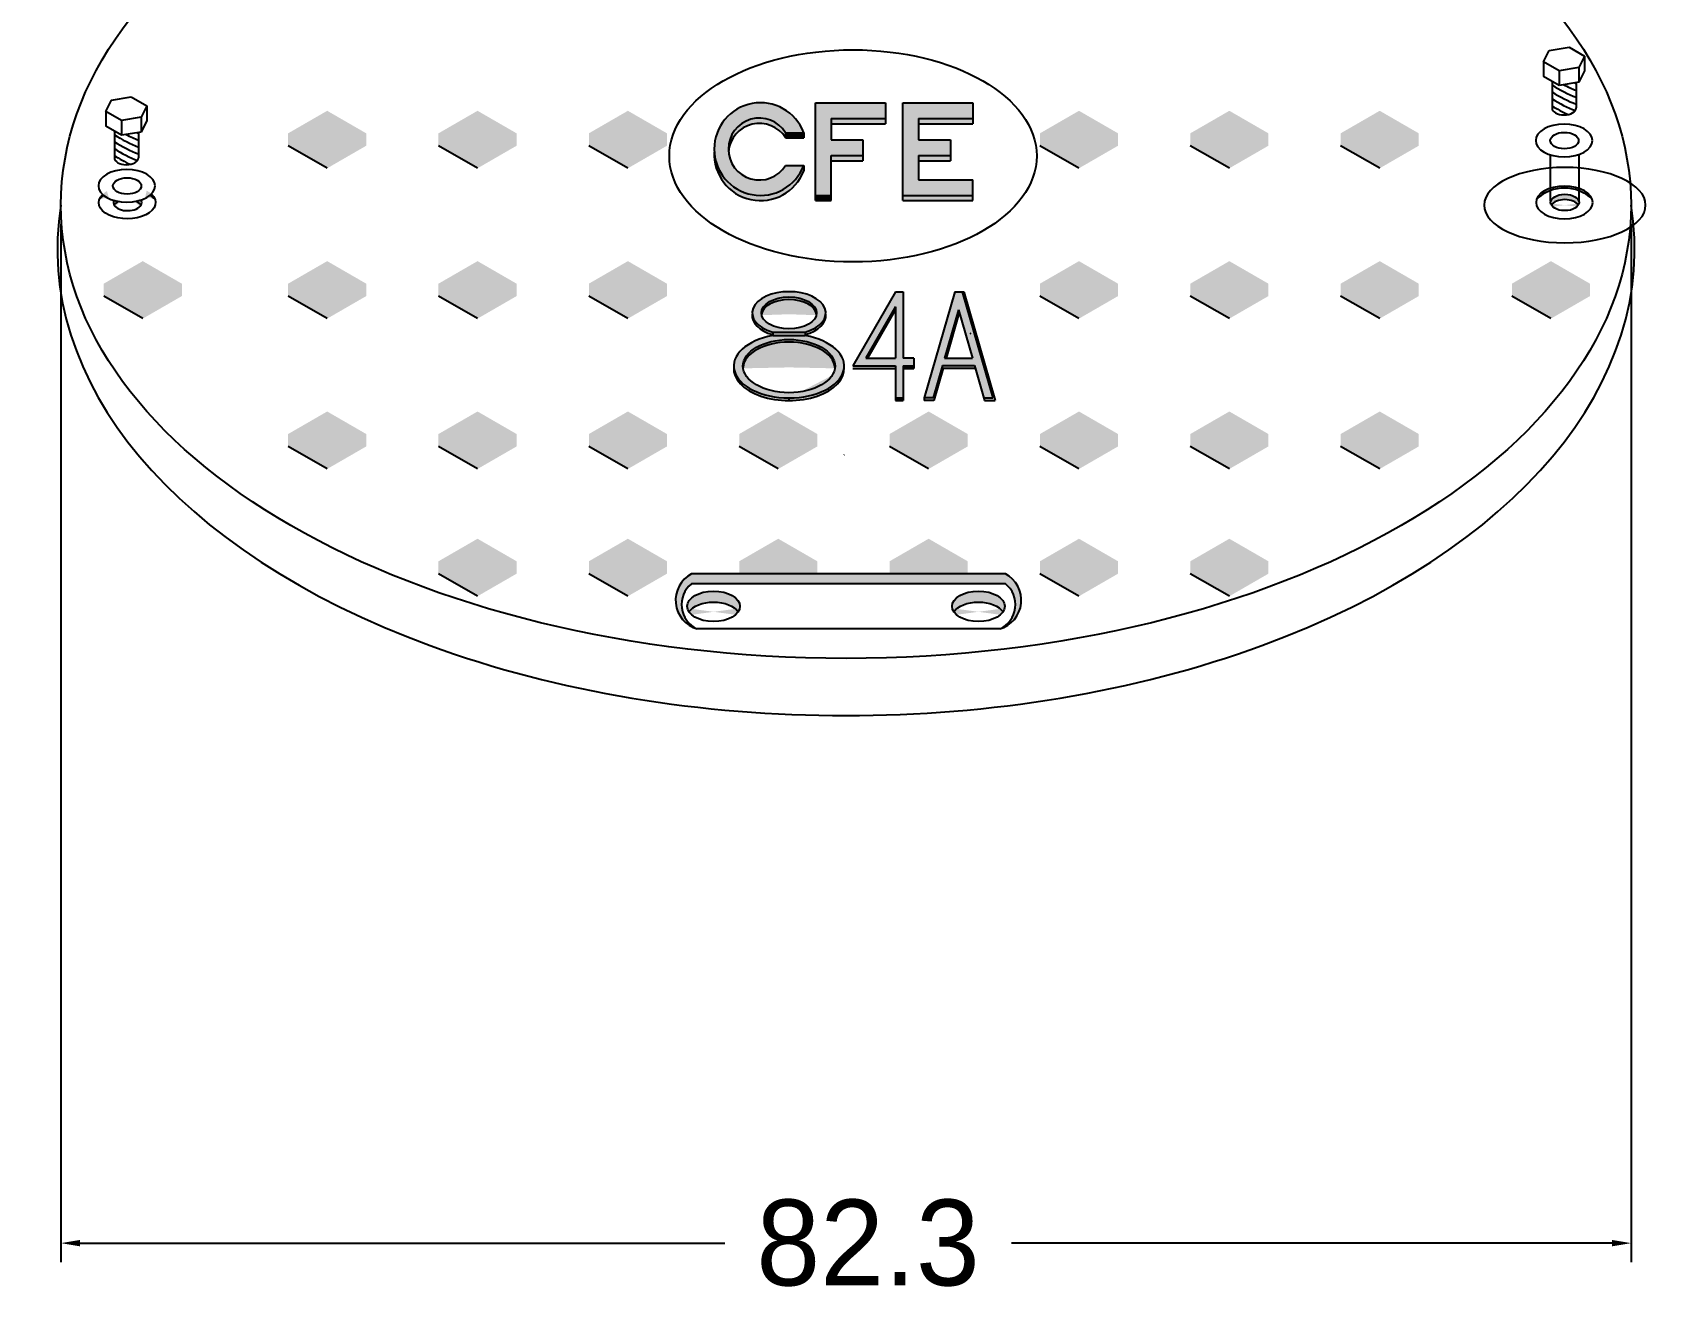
# Model space of a CAD drawing. Header units: centimetres. Extents: x 899 to 420531, y -3090 to 1299.
# Drawn here: x 10097.3 to 10267.8, y -2732.4 to -2599.6 of the extents above; entities that cross this region are included whole.
import ezdxf

# ---------------------------------------------------------------- set-up
doc = ezdxf.new("R2010")
doc.units = ezdxf.units.CM
doc.header["$LTSCALE"] = 10
doc.header["$MEASUREMENT"] = 0
doc.layers.get('0').update_dxf_attribs({"linetype": 'CONTINUOUS'})
doc.layers.get('DEFPOINTS').update_dxf_attribs({"color": 2, "linetype": 'CONTINUOUS'})
for name, color, linetype in [('DIM', 7, 'CONTINUOUS'), ('HERRAJE', 13, 'CONTINUOUS'), ('TAPA', 120, 'CONTINUOUS')]:
    doc.layers.add(name, color=color, linetype=linetype)
doc.styles.get("Standard").update_dxf_attribs({"font": ''})
doc.styles.get('Standard').set_extended_font_data('Zurich Ex BT')
doc.dimstyles.get("Standard").update_dxf_attribs({"dimtxt": 9, "dimasz": 2, "dimexe": 2, "dimexo": 2, "dimgap": 0.09, "dimtad": 0, "dimtih": 1, "dimtoh": 1, "dimzin": 0, "dimdsep": 46, "dimtxsty": 'Standard', "dimcen": 0.09, "dimadec": 0, "dimazin": 0, "dimtfac": 1, "dimtofl": 0, "dimtmove": 0, "dimatfit": 3, "dimfxl": 0, "dimtolj": 1, "dimtzin": 0, "dimarcsym": 0})

# ---------------------------------------------------------------- blocks, each defined once
blk = doc.blocks.new('*D87')
at = {"layer": 'DEFPOINTS', "color": 0}
for p in [(10100.25100257107, -2617.663882186081), (10264.85100257108, -2617.663882186081), (10264.85100257108, -2726.489792901219)]:
    blk.add_point(p, dxfattribs=at)
at = {"layer": 'DIM', "color": 0, "lineweight": -2}
for p, q in [((10100.25100257107, -2619.663882186081), (10100.25100257107, -2728.489792901219)), ((10264.85100257108, -2619.663882186081), (10264.85100257108, -2728.489792901219)), ((10102.25100257107, -2726.489792901219), (10169.83788649069, -2726.489792901219)), ((10262.85100257108, -2726.489792901219), (10199.88568310086, -2726.489792901219))]:
    blk.add_line(p, q, dxfattribs=at)
at = {"layer": 'DIM', "color": 0}
for points in [[(10102.25100257107, -2726.156459567885), (10102.25100257107, -2726.823126234552), (10100.25100257107, -2726.489792901219)], [(10262.85100257108, -2726.156459567885), (10262.85100257108, -2726.823126234552), (10264.85100257108, -2726.489792901219)]]:
    blk.add_solid(points, dxfattribs=at)
at = {"layer": 'DIM', "color": 0, "insert": (10184.86178479577, -2726.489792901219), "char_height": 9, "attachment_point": 5}
blk.add_mtext('\\A1;82.3', dxfattribs=at)

msp = doc.modelspace()

# ---------------------------------------------------------------- hatches: boundary and pattern name
for color, points in [(254, [(10108.83054973937, -2623.535046083966), (10104.73520223117, -2625.899496070256), (10108.83054973937, -2628.263946056546), (10112.92589724759, -2625.899496070256)]), (254, [(10256.45265587913, -2623.535046083966), (10252.35730837092, -2625.899496070256), (10256.45265587913, -2628.263946056546), (10260.54800338734, -2625.899496070256)]), (251, [(10112.92589724759, -2627.198330260043), (10112.92589724759, -2625.899496070256), (10108.83054973937, -2628.263946056546), (10104.73520223117, -2625.899496070256), (10104.73520223117, -2627.198330260043), (10108.83054973937, -2629.562780246332)]), (251, [(10260.54800338734, -2627.198330260043), (10260.54800338734, -2625.899496070256), (10256.45265587913, -2628.263946056546), (10252.35730837092, -2625.899496070256), (10252.35730837092, -2627.198330260043), (10256.45265587913, -2629.562780246332)])]:
    msp.add_hatch(color=color).paths.add_polyline_path(points)
at = {"layer": 'HERRAJE'}
h = msp.add_hatch(color=256, dxfattribs=at)
edge = h.paths.add_edge_path()
edge.add_ellipse((10107.15044991021, -2615.645779665596), major_axis=(2.974698795180723, 0), ratio=0.5761924189114402, start_angle=211.2749822604524, end_angle=215.9546813826584, ccw=False)
edge.add_ellipse((10107.19293117882, -2617.383803615162), major_axis=(2.974698795180723, 0), ratio=0.5761924189114402, start_angle=-209.661243694615, end_angle=-191.8852201200423)
edge.add_arc((10107.19293117883, -2620.101441939835), 4.231114054015647, 125.39070841138701, 133.4705282560211, ccw=False)
edge = h.paths.add_edge_path()
edge.add_ellipse((10107.19293117882, -2617.383803615162), major_axis=(2.974698795180723, 0), ratio=0.5761924189114402, start_angle=11.88522012015077, end_angle=31.27498226044422)
edge.add_ellipse((10107.15044991021, -2615.645779665596), major_axis=(2.974698795180723, 0), ratio=0.5761924189114402, start_angle=325.3554482206719, end_angle=330.338756305376, ccw=False)
edge.add_arc((10107.19293117882, -2620.101441939842), 4.231114054015483, 46.52947174416403, 55.36420030617029, ccw=False)
edge = h.paths.add_edge_path()
edge.add_ellipse((10257.91003871566, -2617.943960756999), major_axis=(-1.487349397590361, 0), ratio=0.5773502691896345, start_angle=199.0357227933354, end_angle=340.96427720666463, ccw=False)
edge.add_ellipse((10257.91003871566, -2617.383803615162), major_axis=(-1.487349397590361, 0), ratio=0.5773502691896345, start_angle=160.964277206664, end_angle=379.035722793336)
edge = h.paths.add_edge_path()
edge.add_line((10256.42268931807, -2616.125582542215), (10256.42268931807, -2615.886372220458))
edge.add_ellipse((10257.8700552664, -2617.383803615162), major_axis=(2.974698795180723, 0), ratio=0.5761924189114402, start_angle=119.1146529040448, end_angle=168.1147798798491)
edge.add_arc((10257.8700552664, -2620.101441939843), 4.231114054015589, 110.003454448365, 133.4705282558354, ccw=False)
edge = h.paths.add_edge_path()
edge.add_line((10259.39738811325, -2616.155611163817), (10259.39738811325, -2615.912978670062))
edge.add_ellipse((10257.8700552664, -2617.383803615162), major_axis=(2.974698795180723, 0), ratio=0.5761924189114402, start_angle=59.10668218790732, end_angle=119.1146529040448)
edge.add_line((10256.42268931807, -2615.886372220458), (10256.42268931807, -2616.125582542215))
edge.add_arc((10257.8700552664, -2620.101441939843), 4.231114054015588, 68.83982013977487, 110.00345444836461, ccw=False)
edge = h.paths.add_edge_path()
edge.add_ellipse((10257.8700552664, -2617.383803615162), major_axis=(2.974698795180723, 0), ratio=0.5761924189114402, start_angle=11.88522012015301, end_angle=59.10668218790732)
edge.add_line((10259.39738811325, -2615.912978670062), (10259.39738811325, -2616.155611163817))
edge.add_arc((10257.8700552664, -2620.101441939843), 4.231114054015589, 46.52947174416681, 68.83982013977612, ccw=False)
h = msp.add_hatch(color=256, dxfattribs=at)
edge = h.paths.add_edge_path()
edge.add_ellipse((10107.15044991021, -2615.645779665596), major_axis=(2.974698795180723, 0), ratio=0.5761924189114402, start_angle=242.83016333232268, end_angle=252.9813157308742, ccw=False)
edge.add_ellipse((10107.23291462808, -2617.383803615162), major_axis=(-1.487349397590361, 0), ratio=0.5773502691896345, start_angle=345.6277144453584, end_angle=379.035722793339)
edge.add_ellipse((10107.23291462808, -2617.943960756999), major_axis=(-1.487349397590361, 0), ratio=0.5773502691896345, start_angle=309.85233253717655, end_angle=340.96427720666463, ccw=False)
edge = h.paths.add_edge_path()
edge.add_ellipse((10107.23291462808, -2617.383803615162), major_axis=(-1.487349397590361, 0), ratio=0.5773502691896345, start_angle=520.9642772066559, end_angle=557.4997252862372)
edge.add_ellipse((10107.15044991021, -2615.645779665596), major_axis=(2.974698795180723, 0), ratio=0.5761924189114402, start_angle=289.3903306923233, end_angle=300.3035578141799, ccw=False)
edge.add_ellipse((10107.23291462808, -2617.943960756999), major_axis=(-1.487349397590361, 0), ratio=0.5773502691896345, start_angle=199.0357227933354, end_angle=232.5145590086448, ccw=False)
h = msp.add_hatch(color=256, dxfattribs=at)
h.paths.add_polyline_path([(10199.26413563896, -2657.351338586202, -0.5593674326243051), (10198.66323587632, -2662.102245655797, 0.6744790471970606), (10199.26413563896, -2656.306448618273), (10166.35718331418, -2656.306448618273, 0.674479047197585), (10166.95808307682, -2662.102245655798, -0.5593674326247162), (10166.35718331418, -2657.351338586202)])
edge = h.paths.add_edge_path(flags=17)
edge.add_ellipse((10168.66907486023, -2660.876953519791), major_axis=(2.769059356796541, -6.782239355899825e-16), ratio=0.5773502691897137, start_angle=21.122008512408172, end_angle=158.8779914875918, ccw=False)
edge.add_ellipse((10168.66907486023, -2659.724741596608), major_axis=(2.769059356796541, -6.782239355899825e-16), ratio=0.5773502691897137, start_angle=338.8779914872894, end_angle=561.1220085127106)
edge = h.paths.add_edge_path(flags=17)
edge.add_ellipse((10196.43293028192, -2660.876953519791), major_axis=(2.769059356796541, -6.782239355899825e-16), ratio=0.5773502691897137, start_angle=21.122008512408172, end_angle=158.8779914875918, ccw=False)
edge.add_ellipse((10196.43293028192, -2659.724741596608), major_axis=(2.769059356796541, -6.782239355899825e-16), ratio=0.5773502691897137, start_angle=338.8779914872894, end_angle=561.1220085127106)
at = {"layer": 'TAPA'}
for color, points in [(254, [(10128.16150977379, -2607.772046175369), (10124.06616226558, -2610.136496161658), (10128.16150977379, -2612.500946147949), (10132.25685728199, -2610.136496161658)]), (254, [(10143.92450968239, -2607.772046175369), (10139.82916217417, -2610.136496161658), (10143.92450968238, -2612.500946147949), (10148.01985719059, -2610.136496161658)]), (254, [(10159.68750959099, -2607.772046175369), (10155.59216208277, -2610.136496161658), (10159.68750959099, -2612.500946147949), (10163.78285709919, -2610.136496161658)]), (254, [(10184.31358359336, -2611.380620128816), (10184.31358359336, -2610.828915132014), (10180.98104915612, -2610.828915132015), (10180.98104915612, -2609.127431806699), (10180.98104915612, -2608.575726809898), (10186.68022925781, -2608.575726809898), (10186.68022925781, -2607.483350916232), (10186.68022925781, -2606.931645919432), (10179.33696826566, -2606.931645919432), (10179.33696826566, -2616.640227716269), (10180.98104915612, -2616.64022771627), (10180.98104915612, -2613.024701019282), (10180.98104915612, -2612.472996022482), (10184.31358359336, -2612.472996022482)]), (254, [(10190.15776113635, -2608.575726809898), (10195.85694123805, -2608.575726809898), (10195.85694123805, -2607.483350916232), (10195.85694123805, -2606.931645919432), (10188.51368024589, -2606.931645919432), (10188.51368024589, -2616.640227716269), (10195.85694123805, -2616.640227716268), (10195.85694123805, -2615.547851822603), (10195.85694123805, -2614.996146825802), (10190.15776113635, -2614.996146825802), (10190.15776113635, -2613.024701019282), (10190.15776113635, -2612.472996022482), (10193.49029557359, -2612.472996022482), (10193.49029557359, -2611.380620128816), (10193.49029557359, -2610.828915132016), (10190.15776113635, -2610.828915132016), (10190.15776113635, -2609.127431806699)]), (254, [(10206.97650931677, -2607.772046175369), (10202.88116180857, -2610.136496161658), (10206.97650931677, -2612.500946147949), (10211.07185682498, -2610.136496161658)]), (254, [(10222.73950922537, -2607.772046175369), (10218.64416171716, -2610.136496161658), (10222.73950922537, -2612.500946147949), (10226.83485673359, -2610.136496161658)]), (254, [(10238.50250913397, -2607.772046175369), (10234.40716162576, -2610.136496161658), (10238.50250913397, -2612.500946147949), (10242.59785664218, -2610.136496161658)]), (251, [(10186.68022925781, -2608.575726809898), (10180.98104915612, -2608.575726809898), (10180.98104915612, -2609.127431806699), (10186.68022925781, -2609.127431806699)]), (251, [(10195.85694123805, -2608.575726809898), (10190.15776113635, -2608.575726809898), (10190.15776113635, -2609.127431806699), (10195.85694123805, -2609.127431806699)]), (251, [(10132.25685728199, -2611.435330351444), (10132.25685728199, -2610.136496161658), (10128.16150977379, -2612.500946147949), (10124.06616226558, -2610.136496161658), (10124.06616226558, -2611.435330351444), (10128.16150977379, -2613.799780337734)]), (251, [(10148.01985719059, -2611.435330351444), (10148.01985719059, -2610.136496161658), (10143.92450968238, -2612.500946147949), (10139.82916217417, -2610.136496161658), (10139.82916217417, -2611.435330351444), (10143.92450968238, -2613.799780337734)]), (251, [(10163.78285709919, -2611.435330351444), (10163.78285709919, -2610.136496161658), (10159.68750959099, -2612.500946147949), (10155.59216208277, -2610.136496161658), (10155.59216208277, -2611.435330351444), (10159.68750959099, -2613.799780337734)]), (251, [(10178.12781255874, -2610.619136923858), (10178.12781255874, -2610.067431927057), (10176.21932617779, -2610.067431927057), (10176.21932617779, -2610.619136923858)]), (251, [(10211.07185682499, -2611.435330351444), (10211.07185682499, -2610.136496161658), (10206.97650931677, -2612.500946147949), (10202.88116180857, -2610.136496161658), (10202.88116180857, -2611.435330351444), (10206.97650931677, -2613.799780337734)]), (251, [(10226.83485673359, -2611.435330351444), (10226.83485673359, -2610.136496161658), (10222.73950922537, -2612.500946147949), (10218.64416171717, -2610.136496161658), (10218.64416171717, -2611.435330351444), (10222.73950922537, -2613.799780337734)]), (251, [(10242.59785664218, -2611.435330351444), (10242.59785664218, -2610.136496161658), (10238.50250913397, -2612.500946147949), (10234.40716162576, -2610.136496161658), (10234.40716162576, -2611.435330351444), (10238.50250913397, -2613.799780337734)]), (251, [(10184.31358359336, -2612.472996022482), (10180.98104915612, -2612.472996022481), (10180.98104915612, -2613.024701019282), (10184.31358359336, -2613.024701019282)]), (251, [(10193.49029557359, -2612.472996022482), (10190.15776113635, -2612.472996022482), (10190.15776113635, -2613.024701019283), (10193.49029557359, -2613.024701019283)]), (251, [(10180.98104915612, -2616.640227716269), (10179.33696826566, -2616.640227716269), (10179.33696826566, -2617.19193271307), (10180.98104915612, -2617.19193271307)]), (251, [(10195.85694123805, -2616.640227716269), (10188.51368024589, -2616.640227716269), (10188.51368024589, -2617.19193271307), (10195.85694123805, -2617.191932713069)]), (254, [(10128.16150977379, -2623.535046083966), (10124.06616226558, -2625.899496070256), (10128.16150977379, -2628.263946056546), (10132.25685728199, -2625.899496070256)]), (254, [(10143.92450968239, -2623.535046083966), (10139.82916217417, -2625.899496070256), (10143.92450968238, -2628.263946056546), (10148.01985719059, -2625.899496070256)]), (254, [(10159.68750959099, -2623.535046083966), (10155.59216208277, -2625.899496070256), (10159.68750959099, -2628.263946056546), (10163.78285709919, -2625.899496070256)]), (254, [(10206.97650931677, -2623.535046083966), (10202.88116180857, -2625.899496070256), (10206.97650931677, -2628.263946056546), (10211.07185682498, -2625.899496070256)]), (254, [(10222.73950922537, -2623.535046083966), (10218.64416171716, -2625.899496070256), (10222.73950922537, -2628.263946056546), (10226.83485673359, -2625.899496070256)]), (254, [(10238.50250913397, -2623.535046083966), (10234.40716162576, -2625.899496070256), (10238.50250913397, -2628.263946056546), (10242.59785664218, -2625.899496070256)]), (251, [(10132.25685728199, -2627.198330260043), (10132.25685728199, -2625.899496070256), (10128.16150977379, -2628.263946056546), (10124.06616226558, -2625.899496070256), (10124.06616226558, -2627.198330260043), (10128.16150977379, -2629.562780246332)]), (251, [(10148.01985719059, -2627.198330260043), (10148.01985719059, -2625.899496070256), (10143.92450968238, -2628.263946056546), (10139.82916217417, -2625.899496070256), (10139.82916217417, -2627.198330260043), (10143.92450968238, -2629.562780246332)]), (251, [(10163.78285709919, -2627.198330260043), (10163.78285709919, -2625.899496070256), (10159.68750959099, -2628.263946056546), (10155.59216208277, -2625.899496070256), (10155.59216208277, -2627.198330260043), (10159.68750959099, -2629.562780246332)]), (251, [(10211.07185682499, -2627.198330260043), (10211.07185682499, -2625.899496070256), (10206.97650931677, -2628.263946056546), (10202.88116180857, -2625.899496070256), (10202.88116180857, -2627.198330260043), (10206.97650931677, -2629.562780246332)]), (251, [(10226.83485673359, -2627.198330260043), (10226.83485673359, -2625.899496070256), (10222.73950922537, -2628.263946056546), (10218.64416171717, -2625.899496070256), (10218.64416171717, -2627.198330260043), (10222.73950922537, -2629.562780246332)]), (251, [(10242.59785664218, -2627.198330260043), (10242.59785664218, -2625.899496070256), (10238.50250913397, -2628.263946056546), (10234.40716162576, -2625.899496070256), (10234.40716162576, -2627.198330260043), (10238.50250913397, -2629.562780246332)]), (251, [(10187.74956892495, -2628.588573737756), (10187.74956892495, -2628.312721239357), (10186.14976814439, -2631.083657473272), (10186.26921578005, -2631.152620597873)]), (254, [(10178.27847417878, -2631.343013048066), (10178.27847417878, -2630.965811805059), (10174.86887531014, -2630.965811805059), (10174.86887531014, -2631.343013048066)]), (251, [(10186.26921578005, -2631.152620597873), (10186.14976814439, -2631.083657473272), (10184.62959912093, -2633.716667457988), (10184.78886263514, -2633.716667457988)]), (251, [(10187.74956892495, -2634.504817453418), (10183.26448328487, -2634.504817453418), (10183.26448328487, -2634.780669951819), (10187.74956892495, -2634.780669951819)]), (251, [(10188.53771892038, -2634.504817453419), (10188.53771892038, -2634.780669951819), (10189.65246442398, -2634.780669951819), (10189.65246442398, -2634.504817453419)]), (251, [(10188.53771892038, -2637.882545375708), (10187.74956892495, -2637.882545375708), (10187.74956892495, -2638.158397874108), (10188.53771892038, -2638.158397874108)]), (254, [(10128.16150977379, -2639.298045992565), (10124.06616226558, -2641.662495978854), (10128.16150977379, -2644.026945965144), (10132.25685728199, -2641.662495978854)]), (254, [(10143.92450968239, -2639.298045992565), (10139.82916217417, -2641.662495978854), (10143.92450968238, -2644.026945965144), (10148.01985719059, -2641.662495978854)]), (254, [(10159.68750959099, -2639.298045992565), (10155.59216208277, -2641.662495978854), (10159.68750959099, -2644.026945965144), (10163.78285709919, -2641.662495978854)]), (254, [(10175.45050949958, -2639.298045992565), (10171.35516199137, -2641.662495978854), (10175.45050949958, -2644.026945965144), (10179.54585700779, -2641.662495978854)]), (254, [(10191.21350940818, -2639.298045992565), (10187.11816189997, -2641.662495978854), (10191.21350940818, -2644.026945965144), (10195.30885691639, -2641.662495978854)]), (254, [(10206.97650931677, -2639.298045992565), (10202.88116180857, -2641.662495978854), (10206.97650931677, -2644.026945965144), (10211.07185682498, -2641.662495978854)]), (254, [(10222.73950922537, -2639.298045992565), (10218.64416171716, -2641.662495978854), (10222.73950922537, -2644.026945965144), (10226.83485673359, -2641.662495978854)]), (254, [(10238.50250913397, -2639.298045992565), (10234.40716162576, -2641.662495978854), (10238.50250913397, -2644.026945965144), (10242.59785664218, -2641.662495978854)]), (251, [(10132.25685728199, -2642.96133016864), (10132.25685728199, -2641.662495978854), (10128.16150977379, -2644.026945965144), (10124.06616226558, -2641.662495978854), (10124.06616226558, -2642.96133016864), (10128.16150977379, -2645.32578015493)]), (251, [(10148.01985719059, -2642.96133016864), (10148.01985719059, -2641.662495978854), (10143.92450968238, -2644.026945965144), (10139.82916217417, -2641.662495978854), (10139.82916217417, -2642.96133016864), (10143.92450968238, -2645.32578015493)]), (251, [(10163.78285709919, -2642.96133016864), (10163.78285709919, -2641.662495978854), (10159.68750959099, -2644.026945965144), (10155.59216208277, -2641.662495978854), (10155.59216208277, -2642.96133016864), (10159.68750959099, -2645.32578015493)]), (251, [(10179.54585700779, -2642.96133016864), (10179.54585700779, -2641.662495978854), (10175.45050949958, -2644.026945965144), (10171.35516199137, -2641.662495978854), (10171.35516199137, -2642.96133016864), (10175.45050949958, -2645.32578015493)]), (251, [(10195.30885691639, -2642.96133016864), (10195.30885691639, -2641.662495978854), (10191.21350940818, -2644.026945965144), (10187.11816189997, -2641.662495978854), (10187.11816189997, -2642.96133016864), (10191.21350940818, -2645.32578015493)]), (251, [(10211.07185682499, -2642.96133016864), (10211.07185682499, -2641.662495978854), (10206.97650931677, -2644.026945965144), (10202.88116180857, -2641.662495978854), (10202.88116180857, -2642.96133016864), (10206.97650931677, -2645.32578015493)]), (251, [(10226.83485673359, -2642.96133016864), (10226.83485673359, -2641.662495978854), (10222.73950922537, -2644.026945965144), (10218.64416171717, -2641.662495978854), (10218.64416171717, -2642.96133016864), (10222.73950922537, -2645.32578015493)]), (251, [(10242.59785664218, -2642.96133016864), (10242.59785664218, -2641.662495978854), (10238.50250913397, -2644.026945965144), (10234.40716162576, -2641.662495978854), (10234.40716162576, -2642.96133016864), (10238.50250913397, -2645.32578015493)]), (254, [(10143.92450968239, -2652.639757622926), (10139.82916217417, -2655.004207609216), (10143.92450968238, -2657.368657595506), (10148.01985719059, -2655.004207609216)]), (254, [(10159.68750959099, -2652.639757622926), (10155.59216208277, -2655.004207609216), (10159.68750959099, -2657.368657595506), (10163.78285709919, -2655.004207609216)]), (254, [(10173.61070958275, -2656.306448618273), (10177.2903094164, -2656.306448618273), (10179.54585700779, -2655.004207609216), (10175.45050949958, -2652.639757622926), (10171.35516199137, -2655.004207609216)]), (254, [(10189.37370949136, -2656.306448618273), (10193.053309325, -2656.306448618273), (10195.30885691639, -2655.004207609216), (10191.21350940818, -2652.639757622926), (10187.11816189997, -2655.004207609216)]), (254, [(10206.97650931677, -2652.639757622926), (10202.88116180857, -2655.004207609216), (10206.97650931677, -2657.368657595506), (10211.07185682498, -2655.004207609216)]), (254, [(10222.73950922537, -2652.639757622926), (10218.64416171716, -2655.004207609216), (10222.73950922537, -2657.368657595506), (10226.83485673359, -2655.004207609216)]), (251, [(10148.01985719059, -2656.303041799002), (10148.01985719059, -2655.004207609216), (10143.92450968238, -2657.368657595505), (10139.82916217417, -2655.004207609216), (10139.82916217417, -2656.303041799002), (10143.92450968238, -2658.667491785292)]), (251, [(10163.78285709919, -2656.303041799002), (10163.78285709919, -2655.004207609216), (10159.68750959099, -2657.368657595505), (10155.59216208277, -2655.004207609216), (10155.59216208277, -2656.303041799002), (10159.68750959099, -2658.667491785292)]), (251, [(10211.07185682499, -2656.303041799002), (10211.07185682499, -2655.004207609216), (10206.97650931677, -2657.368657595505), (10202.88116180857, -2655.004207609216), (10202.88116180857, -2656.303041799002), (10206.97650931677, -2658.667491785292)]), (251, [(10226.83485673359, -2656.303041799002), (10226.83485673359, -2655.004207609216), (10222.73950922537, -2657.368657595505), (10218.64416171717, -2655.004207609216), (10218.64416171717, -2656.303041799002), (10222.73950922537, -2658.667491785292)])]:
    msp.add_hatch(color=color, dxfattribs=at).paths.add_polyline_path(points)
h = msp.add_hatch(color=254, dxfattribs=at)
edge = h.paths.add_edge_path()
edge.add_ellipse((10173.58680829915, -2611.785188383004), major_axis=(3.43303123547851, 3.43303123547851), ratio=1, start_angle=498.2571724141297, end_angle=654.2795335715167)
edge.add_line((10178.12781255874, -2613.502944838952), (10176.2193261778, -2613.502944838953))
edge.add_ellipse((10173.46625755534, -2611.785188383004), major_axis=(2.294566852574675, 2.294566852574675), ratio=1, start_angle=499.8765007621529, end_angle=643.0382089889188, ccw=False)
edge.add_ellipse((10173.46625755534, -2611.785188383004), major_axis=(2.294566852574675, 2.294566852574675), ratio=1, start_angle=346.9617910110813, end_angle=499.8765007621529, ccw=False)
edge.add_line((10176.21932617779, -2610.067431927057), (10178.12781255874, -2610.067431927057))
edge.add_ellipse((10173.58680829915, -2611.785188383004), major_axis=(3.43303123547851, 3.43303123547851), ratio=1, start_angle=335.7204664284832, end_angle=498.2571724141297)
h = msp.add_hatch(color=252, dxfattribs=at)
edge = h.paths.add_edge_path()
edge.add_ellipse((10173.46625755534, -2611.785188383004), major_axis=(2.294566852574675, 2.294566852574675), ratio=1, start_angle=346.9617910110813, end_angle=499.8765007621528)
edge.add_ellipse((10173.46625755534, -2612.336893379806), major_axis=(2.294566852574675, 2.294566852574675), ratio=1, start_angle=346.9617910110813, end_angle=490.12349923052034, ccw=False)
edge.add_line((10176.21932617779, -2610.619136923859), (10176.21932617779, -2610.067431927057))
h = msp.add_hatch(color=251, dxfattribs=at)
edge = h.paths.add_edge_path()
edge.add_ellipse((10173.58680829915, -2612.336893379806), major_axis=(3.43303123547851, 3.43303123547851), ratio=1, start_angle=491.7428275885457, end_angle=654.2795335715167)
edge.add_line((10178.12781255874, -2614.054649835753), (10178.12781255874, -2613.502944838951))
edge.add_ellipse((10173.58680829915, -2611.785188383004), major_axis=(3.43303123547851, 3.43303123547851), ratio=1, start_angle=498.2571724141298, end_angle=654.2795335715167, ccw=False)
h = msp.add_hatch(color=254, dxfattribs=at)
edge = h.paths.add_edge_path()
edge.add_ellipse((10176.57367474445, -2628.965646073938), major_axis=(-3.861130659160219, 0), ratio=0.5773502691896101, start_angle=116.2014495886171, end_angle=423.798550411383)
edge.add_line((10174.86887531014, -2630.965811805059), (10178.27847417877, -2630.965811805059))
edge = h.paths.add_edge_path(flags=16)
edge.add_ellipse((10176.57367474445, -2628.965646073938), major_axis=(-2.895847994370164, 0), ratio=0.5773502691896345, start_angle=0, end_angle=360)
h = msp.add_hatch(color=251, dxfattribs=at)
edge = h.paths.add_edge_path()
edge.add_ellipse((10176.57367474445, -2628.965646073938), major_axis=(-2.895847994370164, 0), ratio=0.5773502691896345, start_angle=175.267961595896, end_angle=364.732038404104)
edge.add_ellipse((10176.57367474445, -2629.241498572338), major_axis=(-2.895847994370164, 0), ratio=0.5773502691896345, start_angle=184.732038406724, end_angle=355.267961593276, ccw=False)
h = msp.add_hatch(color=254, dxfattribs=at)
h.paths.add_polyline_path([(10188.53771892038, -2627.012273746896), (10188.53771892038, -2626.736421248496), (10187.74956892495, -2626.736421248496), (10183.26448328487, -2634.504817453418), (10187.74956892495, -2634.504817453419), (10187.74956892495, -2637.882545375708), (10188.53771892038, -2637.882545375708), (10188.53771892038, -2634.780669951819), (10188.53771892038, -2634.504817453418), (10189.65246442398, -2634.504817453418), (10189.65246442398, -2633.992519956389), (10189.65246442398, -2633.716667457988), (10188.53771892038, -2633.716667457988)])
h.paths.add_polyline_path([(10187.74956892495, -2633.716667457988), (10184.62959912093, -2633.716667457988), (10187.74956892495, -2628.312721239355)], flags=17)
h = msp.add_hatch(color=254, dxfattribs=at)
h.paths.add_polyline_path([(10194.73777006068, -2626.736421248496), (10193.95118399987, -2626.736421248496), (10190.73995985358, -2637.860428000238), (10191.68531864518, -2637.860428000238), (10192.65844987357, -2634.489402540243), (10196.03050418698, -2634.489402540243), (10197.00363541536, -2637.860428000238), (10197.94899420698, -2637.860428000238)])
h.paths.add_polyline_path([(10194.34447703027, -2628.64883314354), (10195.80343635, -2633.702816479431), (10192.88551771055, -2633.702816479431)], flags=16)
h = msp.add_hatch(color=251, dxfattribs=at)
h.paths.add_polyline_path([(10194.90320784921, -2626.736421248496), (10194.73777006068, -2626.736421248496), (10197.94899420698, -2637.860428000238), (10197.00363541536, -2637.860428000238), (10197.08310915831, -2638.135733121522), (10198.19390573845, -2638.135733121522)])
h.paths.add_polyline_path([(10194.42719592455, -2628.935379798767), (10194.34447703027, -2628.64883314354), (10192.88551771055, -2633.702816479431), (10193.05095549908, -2633.702816479431)])
h.paths.add_polyline_path([(10192.65844987357, -2634.489402540244), (10191.68531864518, -2637.860428000238), (10190.73995985358, -2637.860428000238), (10190.73995985358, -2638.156421248496), (10191.76531054293, -2638.156421248496), (10192.74441391916, -2634.764707661528), (10196.10997792992, -2634.764707661528), (10196.03050418698, -2634.489402540243)])
h = msp.add_hatch(color=251, dxfattribs=at)
edge = h.paths.add_edge_path()
edge.add_ellipse((10176.57367474445, -2628.965646073938), major_axis=(-3.861130659160219, 0), ratio=0.5773502691896101, start_angle=363.54726089588917, end_angle=423.7985504113829, ccw=False)
edge.add_ellipse((10176.57367474445, -2629.241498572338), major_axis=(-3.861130659160219, 0), ratio=0.5773502691896101, start_angle=356.4527385596224, end_angle=423.798550411383)
edge.add_line((10174.86887531014, -2631.24166430346), (10174.86887531014, -2630.96581180506))
h = msp.add_hatch(color=251, dxfattribs=at)
edge = h.paths.add_edge_path()
edge.add_ellipse((10176.57367474445, -2629.241498572338), major_axis=(-3.861130659160219, 0), ratio=0.5773502691896101, start_angle=116.2014495886171, end_angle=183.5472614403776)
edge.add_ellipse((10176.57367474445, -2628.965646073938), major_axis=(-3.861130659160219, 0), ratio=0.5773502691896101, start_angle=116.2014495886171, end_angle=176.4527391041109, ccw=False)
edge.add_line((10178.27847417878, -2630.965811805059), (10178.27847417878, -2631.24166430346))
h = msp.add_hatch(color=254, dxfattribs=at)
edge = h.paths.add_edge_path()
edge.add_line((10178.27847417878, -2631.343013048066), (10174.86887531014, -2631.343013048066))
edge.add_ellipse((10176.57367474445, -2634.538708137544), major_axis=(-5.791695988740328, 0), ratio=0.5773502691896345, start_angle=287.1187066488051, end_angle=612.8812933511949)
edge = h.paths.add_edge_path(flags=16)
edge.add_ellipse((10176.57367474445, -2634.538708137544), major_axis=(-4.826413323950273, 0), ratio=0.5773502691896245, start_angle=0, end_angle=360)
h = msp.add_hatch(color=251, dxfattribs=at)
edge = h.paths.add_edge_path()
edge.add_ellipse((10176.57367474445, -2634.814560635945), major_axis=(-4.826413323950273, 0), ratio=0.5773502691896245, start_angle=182.8371557063508, end_angle=357.1628442936492, ccw=False)
edge.add_ellipse((10176.57367474445, -2634.538708137544), major_axis=(-4.826413323950273, 0), ratio=0.5773502691896245, start_angle=177.1628442936457, end_angle=362.8371557063552)
h = msp.add_hatch(color=251, dxfattribs=at)
edge = h.paths.add_edge_path()
edge.add_line((10176.57367474461, -2638.158397874108), (10176.57367474451, -2637.882545375708))
edge.add_ellipse((10176.57367474445, -2634.538708137544), major_axis=(-5.791695988740328, 0), ratio=0.5773502691896345, start_angle=364.94616245491403, end_angle=450.00000000053467, ccw=False)
edge.add_line((10170.80354614239, -2634.827012572444), (10170.78197875572, -2634.814560635945))
edge.add_ellipse((10176.57367474445, -2634.814560635945), major_axis=(-5.791695988740328, 0), ratio=0.5773502691896345, start_angle=360, end_angle=450.0000000015485)
h = msp.add_hatch(color=251, dxfattribs=at)
edge = h.paths.add_edge_path()
edge.add_ellipse((10176.57367474445, -2634.814560635945), major_axis=(-5.791695988740328, 0), ratio=0.5773502691896345, start_angle=450.0000000015485, end_angle=539.9999999999952)
edge.add_line((10182.3653707332, -2634.814560635944), (10182.33834330208, -2634.86137351985))
edge.add_ellipse((10176.57367474445, -2634.538708137544), major_axis=(-5.791695988740328, 0), ratio=0.5773502691896345, start_angle=450.00000000053467, end_angle=534.4625965087338, ccw=False)
edge.add_line((10176.57367474451, -2637.882545375708), (10176.57367474461, -2638.158397874108))
h = msp.add_hatch(color=251, dxfattribs=at)
h.paths.add_polyline_path([(10171.36106277544, -2656.306448618273), (10173.61070958275, -2656.306448618273), (10171.35516199137, -2655.004207609216), (10171.35516199137, -2656.303041799002)])
h.paths.add_polyline_path([(10177.2903094164, -2656.306448618273), (10179.53995622372, -2656.306448618273), (10179.54585700779, -2656.303041799002), (10179.54585700779, -2655.004207609216)])
h = msp.add_hatch(color=251, dxfattribs=at)
h.paths.add_polyline_path([(10187.12406268404, -2656.306448618273), (10189.37370949136, -2656.306448618273), (10187.11816189997, -2655.004207609216), (10187.11816189997, -2656.303041799002)])
h.paths.add_polyline_path([(10193.053309325, -2656.306448618273), (10195.30295613232, -2656.306448618273), (10195.30885691639, -2656.303041799002), (10195.30885691639, -2655.004207609216)])

# ---------------------------------------------------------------- linework, layer by layer
at = {"color": 251}
for p, q in [((10108.83054973937, -2629.562780246332), (10104.73520223117, -2627.198330260043)), ((10256.45265587913, -2629.562780246332), (10252.35730837092, -2627.198330260043))]:
    msp.add_line(p, q, dxfattribs=at)
at = {"layer": 'HERRAJE'}
for p, q in [((10255.6883508223, -2602.635902696645), (10256.27202232445, -2601.437036399218)), ((10257.31210664326, -2603.573378556973), (10255.6883508223, -2602.635902696645)), ((10255.6883508223, -2602.635902696645), (10255.6883508223, -2604.178210632822)), ((10256.27202232445, -2601.437036399218), (10258.34851966307, -2601.100053500338)), ((10258.34851966307, -2601.100053500338), (10259.97227548403, -2602.037529360666)), ((10259.97227548403, -2602.037529360666), (10259.38860398189, -2603.236395658092)), ((10259.97227548403, -2602.037529360666), (10259.97227548403, -2603.579837296843)), ((10257.31210664326, -2605.11568649315), (10255.6883508223, -2604.178210632822)), ((10259.38860398189, -2603.236395658092), (10257.31210664326, -2603.573378556973)), ((10257.31210664326, -2603.573378556973), (10257.31210664326, -2605.11568649315)), ((10259.38860398189, -2603.236395658092), (10259.38860398189, -2604.778703594269)), ((10259.97227548403, -2603.579837296843), (10259.38860398189, -2604.778703594269)), ((10256.57102399654, -2604.687822227574), (10256.57102399654, -2607.47774248258)), ((10259.38860398189, -2604.778703594269), (10257.31210664326, -2605.11568649315)), ((10259.0896023098, -2604.827226868708), (10259.0896023098, -2607.47774248258)), ((10104.9679959925, -2607.857510319705), (10105.55166749464, -2606.658644022279)), ((10105.55166749464, -2606.658644022279), (10107.62816483327, -2606.321661123399)), ((10107.62816483327, -2606.321661123399), (10109.25192065422, -2607.259136983727)), ((10109.25192065422, -2607.259136983727), (10108.66824915208, -2608.458003281153)), ((10109.25192065422, -2607.259136983727), (10109.25192065422, -2608.801444919904)), ((10106.59175181345, -2608.794986180033), (10104.9679959925, -2607.857510319705)), ((10104.9679959925, -2607.857510319705), (10104.9679959925, -2609.399818255883)), ((10106.59175181345, -2610.337294116211), (10104.9679959925, -2609.399818255883)), ((10108.66824915208, -2608.458003281153), (10106.59175181345, -2608.794986180033)), ((10106.59175181345, -2608.794986180033), (10106.59175181345, -2610.337294116211)), ((10108.66824915208, -2608.458003281153), (10108.66824915208, -2610.00031121733)), ((10109.25192065422, -2608.801444919904), (10108.66824915208, -2610.00031121733)), ((10105.85066916674, -2609.909429850634), (10105.85066916674, -2612.69935010564)), ((10108.66824915208, -2610.00031121733), (10106.59175181345, -2610.337294116211)), ((10108.36924747998, -2610.048834491769), (10108.36924747998, -2612.69935010564)), ((10256.42268931807, -2617.223266647434), (10256.42268931807, -2612.402334661035)), ((10259.39738811325, -2617.223266647434), (10259.39738811325, -2612.348452955107)), ((10199.26413563896, -2656.306448618273), (10166.35718331418, -2656.306448618273)), ((10199.26413563896, -2657.351338586202), (10166.35718331418, -2657.351338586202)), ((10198.66323587632, -2662.102245655797), (10166.95808307682, -2662.102245655798))]:
    msp.add_line(p, q, dxfattribs=at)
for centre, start, end in [((10257.8700552664, -2620.101441939843), 46.52947174447931, 133.4705282555207), ((10107.19293117882, -2620.101441939843), 125.3907084112376, 133.4705282555207), ((10107.19293117882, -2620.101441939843), 46.52947174447931, 55.36420030615592)]:
    msp.add_arc(centre, 4.231114054015578, start, end, dxfattribs=at)
for centre, major_axis, ratio, start_param, end_param in [((10257.83031315316, -2605.057908507191), (-2.723493395130478, 1.477964916239076), 0.2075274025673739, 1.205538635241804, 2.160347775900509), ((10257.79741927564, -2605.768039192607), (-2.723493395130478, 1.477964916239076), 0.2075274025673739, 1.219004953258356, 2.173908572633349), ((10257.86320703069, -2604.347777821776), (-2.723493395130478, 1.477964916239076), 0.2075274025673739, 1.65681924001709, 2.146881457883954), ((10257.89610090822, -2603.63764713636), (-2.723493395130478, 1.477964916239076), 0.2075274025673739, 2.078102750689478, 2.133505278061679), ((10257.76452539812, -2606.478169878023), (-2.723493395130478, 1.477964916239076), 0.2075274025673739, 1.232381133080634, 2.147488883875249), ((10257.7316315206, -2607.188300563437), (-2.723493395130478, 1.477964916239076), 0.2075274025673739, 1.245671307920155, 1.870530991963669), ((10257.83031315316, -2607.47774248258), (-1.25928915662653, 0), 0.57735026918961, 0, 3.141592653589793), ((10107.10995832336, -2610.279516130253), (-2.723493395130478, 1.477964916239076), 0.2075274025673739, 1.205538635241804, 2.160347775900509), ((10107.07706444583, -2610.989646815668), (-2.723493395130478, 1.477964916239076), 0.2075274025673739, 1.219004953258356, 2.173908572633349), ((10107.14285220089, -2609.569385444836), (-2.723493395130478, 1.477964916239076), 0.2075274025673739, 1.65681924001709, 2.146881457883954), ((10107.17574607841, -2608.859254759422), (-2.723493395130478, 1.477964916239076), 0.2075274025673739, 2.078102750689478, 2.133505278061679), ((10107.04417056831, -2611.699777501083), (-2.723493395130478, 1.477964916239076), 0.2075274025673739, 1.232381133080634, 2.147488883875249), ((10107.01127669078, -2612.409908186499), (-2.723493395130478, 1.477964916239076), 0.2075274025673739, 1.245671307920155, 1.870530991963669), ((10107.10995832336, -2612.69935010564), (-1.25928915662653, 0), 0.57735026918961, 0, 3.141592653589793), ((10107.23291462808, -2617.383803615162), (-1.487349397590361, 0), 0.5773502691896345, 6.03234160321427, 9.730205785208724), ((10107.23291462808, -2617.943960756998), (-1.487349397590361, 0), 0.5773502691896345, 5.407943397758086, 5.950949268938952), ((10107.23291462808, -2617.943960756998), (-1.487349397590361, 0), 0.5773502691896345, 3.473828691830427, 4.058144613523494), ((10257.91003871566, -2617.943960756998), (-1.487349397590361, 0), 0.5773502691896345, 3.473828691830427, 5.950949268938952)]:
    msp.add_ellipse(centre, major_axis=major_axis, ratio=ratio, start_param=start_param, end_param=end_param, dxfattribs=at)
at = {"layer": 'HERRAJE', "extrusion": (0, 0, -1)}
for centre in [(10257.82910706485, -2610.892004518187), (10107.15044991021, -2615.645779665596), (10257.8700552664, -2617.383803615162)]:
    msp.add_ellipse(centre, major_axis=(2.974698795180721, 0), ratio=0.5761924189114404, dxfattribs=at)
at = {"layer": 'HERRAJE'}
for centre in [(10257.8690905141, -2610.892004518187), (10107.19043335947, -2615.645779665596), (10257.91003871566, -2617.383803615162)]:
    msp.add_ellipse(centre, major_axis=(-1.487349397590361, 0), ratio=0.5773502691896345, dxfattribs=at)
at = {"layer": 'HERRAJE', "color": 251, "extrusion": (0, 0, -1)}
msp.add_ellipse((10257.91003871566, -2617.66388218608), major_axis=(8.470930689106567, 0), ratio=0.4662204774650688, start_param=-3.141592653589793, end_param=3.141592653589793, dxfattribs=at)
at = {"layer": 'HERRAJE', "extrusion": (0, 0, -1)}
msp.add_ellipse((10107.19293117882, -2617.383803615162), major_axis=(2.974698795180721, 0), ratio=0.5761924189114404, start_param=5.737333893232016, end_param=9.942464323476818, dxfattribs=at)
at = {"layer": 'TAPA', "color": 251}
for p, q in [((10179.33696826566, -2616.640227716269), (10179.33696826566, -2606.931645919432)), ((10179.33696826566, -2606.931645919432), (10186.68022925781, -2606.931645919432)), ((10179.33696826566, -2617.19193271307), (10179.33696826566, -2607.483350916232)), ((10186.68022925781, -2606.931645919432), (10186.68022925781, -2608.575726809898)), ((10186.68022925781, -2607.483350916232), (10186.68022925781, -2609.127431806699)), ((10188.51368024589, -2616.640227716269), (10188.51368024589, -2606.931645919432)), ((10188.51368024589, -2606.931645919432), (10195.85694123805, -2606.931645919432)), ((10188.51368024589, -2617.19193271307), (10188.51368024589, -2607.483350916232)), ((10195.85694123805, -2606.931645919432), (10195.85694123805, -2608.575726809898)), ((10195.85694123805, -2607.483350916232), (10195.85694123805, -2609.127431806699)), ((10180.98104915612, -2608.575726809898), (10186.68022925781, -2608.575726809898)), ((10180.98104915612, -2608.575726809898), (10180.98104915612, -2610.828915132015)), ((10180.98104915612, -2609.127431806699), (10186.68022925781, -2609.127431806699)), ((10180.98104915612, -2609.127431806699), (10180.98104915612, -2610.828915132015)), ((10190.15776113635, -2608.575726809898), (10195.85694123805, -2608.575726809898)), ((10190.15776113635, -2608.575726809898), (10190.15776113635, -2610.828915132016)), ((10190.15776113635, -2609.127431806699), (10195.85694123805, -2609.127431806699)), ((10190.15776113635, -2609.127431806699), (10190.15776113635, -2610.828915132016)), ((10176.21932617779, -2610.067431927057), (10178.12781255874, -2610.067431927057)), ((10176.21932617779, -2610.067431927057), (10176.21932617779, -2610.619136923859)), ((10176.21932617779, -2610.619136923858), (10178.12781255874, -2610.619136923858)), ((10178.12781255874, -2610.067431927057), (10178.12781255874, -2610.619136923858)), ((10180.98104915612, -2610.828915132015), (10184.31358359336, -2610.828915132015)), ((10184.31358359336, -2610.828915132015), (10184.31358359336, -2612.472996022482)), ((10190.15776113635, -2610.828915132016), (10193.49029557359, -2610.828915132015)), ((10193.49029557359, -2610.828915132015), (10193.49029557359, -2612.472996022482)), ((10128.16150977379, -2613.799780337735), (10124.06616226558, -2611.435330351444)), ((10143.92450968238, -2613.799780337735), (10139.82916217417, -2611.435330351444)), ((10159.68750959099, -2613.799780337735), (10155.59216208277, -2611.435330351444)), ((10180.98104915612, -2616.640227716269), (10180.98104915612, -2612.472996022482)), ((10180.98104915612, -2612.472996022482), (10184.31358359336, -2612.472996022482)), ((10184.31358359336, -2611.380620128816), (10184.31358359336, -2613.024701019282)), ((10190.15776113635, -2612.472996022482), (10193.49029557359, -2612.472996022482)), ((10190.15776113635, -2612.472996022482), (10190.15776113635, -2614.996146825802)), ((10193.49029557359, -2611.380620128816), (10193.49029557359, -2613.024701019282)), ((10206.97650931677, -2613.799780337735), (10202.88116180857, -2611.435330351444)), ((10222.73950922537, -2613.799780337735), (10218.64416171717, -2611.435330351444)), ((10238.50250913397, -2613.799780337735), (10234.40716162576, -2611.435330351444)), ((10176.21932617779, -2613.502944838952), (10178.12781255874, -2613.502944838952)), ((10178.12781255874, -2613.502944838952), (10178.12781255874, -2614.054649835753)), ((10180.98104915612, -2617.19193271307), (10180.98104915612, -2613.024701019282)), ((10180.98104915612, -2613.024701019282), (10184.31358359336, -2613.024701019282)), ((10190.15776113635, -2613.024701019282), (10193.49029557359, -2613.024701019282)), ((10190.15776113635, -2613.024701019282), (10190.15776113635, -2614.996146825802)), ((10190.15776113635, -2614.996146825802), (10195.85694123805, -2614.996146825802)), ((10195.85694123805, -2616.640227716269), (10195.85694123805, -2614.996146825802)), ((10195.85694123805, -2617.19193271307), (10195.85694123805, -2615.547851822603)), ((10179.33696826566, -2616.640227716269), (10180.98104915612, -2616.640227716269)), ((10179.33696826566, -2617.19193271307), (10180.98104915612, -2617.19193271307)), ((10188.51368024589, -2616.640227716269), (10195.85694123805, -2616.640227716269)), ((10188.51368024589, -2617.19193271307), (10195.85694123805, -2617.19193271307)), ((10128.16150977379, -2629.562780246332), (10124.06616226558, -2627.198330260043)), ((10143.92450968238, -2629.562780246332), (10139.82916217417, -2627.198330260043)), ((10159.68750959099, -2629.562780246332), (10155.59216208277, -2627.198330260043)), ((10206.97650931677, -2629.562780246332), (10202.88116180857, -2627.198330260043)), ((10222.73950922537, -2629.562780246332), (10218.64416171717, -2627.198330260043)), ((10238.50250913397, -2629.562780246332), (10234.40716162576, -2627.198330260043)), ((10186.26921578005, -2631.152620597873), (10186.14976814439, -2631.083657473272)), ((10195.68499248212, -2631.143857485417), (10195.56578186771, -2631.075031205097)), ((10170.78197875572, -2634.814560635945), (10170.80354614239, -2634.827012572444)), ((10176.57367474451, -2637.882545375708), (10176.57367474461, -2638.158397874108)), ((10128.16150977379, -2645.325780154931), (10124.06616226558, -2642.96133016864)), ((10143.92450968238, -2645.325780154931), (10139.82916217417, -2642.96133016864)), ((10159.68750959099, -2645.325780154931), (10155.59216208277, -2642.96133016864)), ((10175.45050949958, -2645.325780154931), (10171.35516199137, -2642.96133016864)), ((10191.21350940818, -2645.325780154931), (10187.11816189997, -2642.96133016864)), ((10206.97650931677, -2645.325780154931), (10202.88116180857, -2642.96133016864)), ((10222.73950922537, -2645.325780154931), (10218.64416171717, -2642.96133016864)), ((10238.50250913397, -2645.325780154931), (10234.40716162576, -2642.96133016864)), ((10182.3653707332, -2643.841718839153), (10182.33834330207, -2643.888531723059)), ((10143.92450968238, -2658.667491785292), (10139.82916217417, -2656.303041799002)), ((10159.68750959099, -2658.667491785292), (10155.59216208277, -2656.303041799002)), ((10171.36106277544, -2656.306448618273), (10171.35516199137, -2656.303041799002)), ((10206.97650931677, -2658.667491785292), (10202.88116180857, -2656.303041799002)), ((10222.73950922537, -2658.667491785292), (10218.64416171717, -2656.303041799002))]:
    msp.add_line(p, q, dxfattribs=at)
at = {"layer": 'TAPA'}
for p, q in [((10187.74956892495, -2626.736421248496), (10183.26448328487, -2634.504817453418)), ((10187.74956892495, -2626.736421248496), (10188.53771892038, -2626.736421248496)), ((10188.53771892038, -2626.736421248496), (10188.53771892038, -2633.716667457988)), ((10188.53771892038, -2627.012273746896), (10188.53771892038, -2633.716667457988)), ((10193.95118399987, -2626.736421248496), (10190.73995985358, -2637.860428000238)), ((10193.95118399987, -2626.736421248496), (10194.90320784921, -2626.736421248496)), ((10194.73777006068, -2626.736421248496), (10197.94899420698, -2637.860428000238)), ((10194.90320784921, -2626.736421248496), (10198.19390573845, -2638.135733121522)), ((10187.74956892495, -2628.312721239355), (10184.62959912093, -2633.716667457988)), ((10187.74956892495, -2628.588573737756), (10184.78886263514, -2633.716667457988)), ((10187.74956892495, -2628.312721239355), (10187.74956892495, -2633.716667457988)), ((10187.74956892495, -2628.588573737756), (10187.74956892495, -2633.716667457988)), ((10194.34447703027, -2628.648833143539), (10192.88551771055, -2633.702816479431)), ((10194.42719592455, -2628.935379798767), (10193.05095549908, -2633.702816479431)), ((10194.34447703027, -2628.648833143539), (10195.80343635, -2633.702816479431)), ((10174.86887531014, -2630.965811805059), (10174.86887531014, -2631.343013048066)), ((10178.27847417878, -2630.965811805059), (10178.27847417878, -2631.343013048066)), ((10183.26448328487, -2634.504817453418), (10187.74956892495, -2634.504817453418)), ((10183.26448328487, -2634.780669951819), (10187.74956892495, -2634.780669951819)), ((10184.62959912093, -2633.716667457988), (10187.74956892495, -2633.716667457988)), ((10187.74956892495, -2634.504817453418), (10187.74956892495, -2637.882545375708)), ((10187.74956892495, -2634.780669951819), (10187.74956892495, -2638.158397874108)), ((10189.65246442398, -2633.716667457988), (10188.53771892038, -2633.716667457988)), ((10188.53771892038, -2634.504817453418), (10188.53771892038, -2637.882545375708)), ((10188.53771892038, -2634.504817453418), (10189.65246442398, -2634.504817453418)), ((10188.53771892038, -2634.780669951819), (10188.53771892038, -2638.158397874108)), ((10188.53771892038, -2634.780669951819), (10189.65246442398, -2634.780669951819)), ((10189.65246442398, -2633.716667457988), (10189.65246442398, -2634.504817453418)), ((10189.65246442398, -2633.992519956389), (10189.65246442398, -2634.780669951819)), ((10192.65844987357, -2634.489402540243), (10191.68531864518, -2637.860428000238)), ((10192.74441391916, -2634.764707661528), (10191.76531054293, -2638.156421248496)), ((10192.65844987357, -2634.489402540243), (10196.03050418698, -2634.489402540243)), ((10192.74441391916, -2634.764707661528), (10196.10997792992, -2634.764707661528)), ((10192.88551771055, -2633.702816479431), (10195.80343635, -2633.702816479431)), ((10196.03050418698, -2634.489402540243), (10197.08310915831, -2638.135733121522)), ((10187.74956892495, -2637.882545375708), (10188.53771892038, -2637.882545375708)), ((10187.74956892495, -2638.158397874108), (10188.53771892038, -2638.158397874108)), ((10191.68531864518, -2637.860428000238), (10190.73995985358, -2637.860428000238)), ((10190.73995985358, -2637.860428000238), (10190.73995985358, -2638.156421248496)), ((10191.76531054293, -2638.156421248496), (10190.73995985358, -2638.156421248496)), ((10197.00363541536, -2637.860428000238), (10197.94899420698, -2637.860428000238)), ((10197.08310915831, -2638.135733121522), (10198.19390573845, -2638.135733121522))]:
    msp.add_line(p, q, dxfattribs=at)
at = {"layer": 'TAPA', "color": 252}
for p, q in [((10174.86887531014, -2630.965811805059), (10178.27847417878, -2630.965811805059)), ((10174.86887531014, -2631.343013048066), (10178.27847417878, -2631.343013048066))]:
    msp.add_line(p, q, dxfattribs=at)
at = {"layer": 'TAPA'}
for centre, radius, start, end in [((10167.8285967551, -2659.082943347278), 3.142289053271461, 117.9215151922757, 253.916873119964), ((10197.79272219804, -2659.082943347277), 3.142289053271461, 286.083126880036, 62.07848480772431), ((10168.11659667023, -2659.542260874056), 2.809924523695165, 128.7660981003402, 245.6510099800012), ((10197.50472228291, -2659.542260874056), 2.809924523695165, 294.3489900199987, 51.23390189965978)]:
    msp.add_arc(centre, radius, start, end, dxfattribs=at)
for centre, major_axis, ratio in [((10182.55100257108, -2617.66388218608), (-82.30000000000005, 0), 0.5773502691896243), ((10183.28577408157, -2612.500834372195), (-19.2549427653811, 0), 0.5773502691896253), ((10176.57367474445, -2628.965646073938), (-2.895847994370164, 0), 0.5773502691896345), ((10176.57367474445, -2634.538708137545), (-4.826413323950273, 0), 0.5773502691896245), ((10168.66907486023, -2659.724741596608), (2.769059356796541, -6.782239355899825e-16), 0.5773502691897137), ((10196.43293028192, -2659.724741596608), (2.769059356796541, -6.782239355899825e-16), 0.5773502691897137)]:
    msp.add_ellipse(centre, major_axis=major_axis, ratio=ratio, dxfattribs=at)
at = {"layer": 'TAPA', "color": 251}
for centre, major_axis, start_param, end_param in [((10173.58680829915, -2611.785188383004), (3.433031235478508, 3.433031235478508), 5.85942750550812, 11.41933208923574), ((10173.46625755534, -2611.785188383004), (2.294566852574673, 2.294566852574673), 6.055625631759834, 11.22313396298403), ((10173.46625755534, -2612.336893379806), (2.294566852574673, 2.294566852574673), 6.055625631759834, 8.554268802968473), ((10173.58680829915, -2612.336893379806), (3.433031235478508, 3.433031235478508), 8.58253141448693, 11.41933208923574)]:
    msp.add_ellipse(centre, major_axis=major_axis, ratio=1, start_param=start_param, end_param=end_param, dxfattribs=at)
at = {"layer": 'TAPA'}
for centre, major_axis, ratio, start_param, end_param in [((10182.55100257108, -2622.298204159208), (-82.67238412858254, 4.177613727413054e-14), 0.5912688462588832, -0.09494967885780503, 3.236542332447599), ((10176.57367474445, -2628.965646073938), (-3.861130659160219, 0), 0.5773502691896101, 2.028097890911578, 7.396680069857801), ((10176.57367474445, -2629.241498572339), (-2.895847994370164, 0), 0.5773502691896345, 3.224182304117953, 6.200595656651426), ((10176.57367474445, -2629.241498572339), (-3.861130659160219, 0), 0.5773502691896101, 6.22127391561596, 7.396680069857801), ((10176.57367474445, -2629.241498572339), (-3.861130659160219, 0), 0.5773502691896101, 2.028097890911578, 3.203504045153419), ((10176.57367474445, -2634.538708137545), (-5.791695988740328, 0), 0.5773502691896345, 5.011166775089383, 10.69679649285958), ((10176.57367474445, -2634.814560635945), (-4.826413323950273, 0), 0.5773502691896245, 3.19111036205736, 6.233667598712019), ((10176.57367474445, -2634.814560635945), (-5.791695988740328, 0), 0.5773502691896345, 6.241925706192638, 9.46603756175088)]:
    msp.add_ellipse(centre, major_axis=major_axis, ratio=ratio, start_param=start_param, end_param=end_param, dxfattribs=at)
at = {"layer": 'TAPA', "extrusion": (0, 0, -1)}
for centre in [(10168.66907486023, -2660.876953519791), (10196.43293028192, -2660.876953519791)]:
    msp.add_ellipse(centre, major_axis=(2.769059356796541, -6.782239355899825e-16), ratio=0.5773502691897137, start_param=3.510241246765586, end_param=5.914536714003793, dxfattribs=at)

# ---------------------------------------------------------------- dimensions: what is measured, and where the dimension line sits
at = {"layer": 'DIM'}
dim = msp.add_linear_dim(base=(10264.85100257108, -2726.489792901219), p1=(10100.25100257107, -2617.663882186081), p2=(10264.85100257108, -2617.663882186081), text='82.3', dimstyle='Standard', override={"dimgap": 0.09, "dimtol": 1, "dimlim": 0, "dimtm": 2, "dimtfac": 1, "dimtdec": 1}, dxfattribs=at)
dim.commit()
dim.dimension.update_dxf_attribs({"geometry": '*D87', "text_midpoint": (10184.86178479577, -2726.489792901219), "dimtype": 160})

doc.saveas('drawing.dxf')
